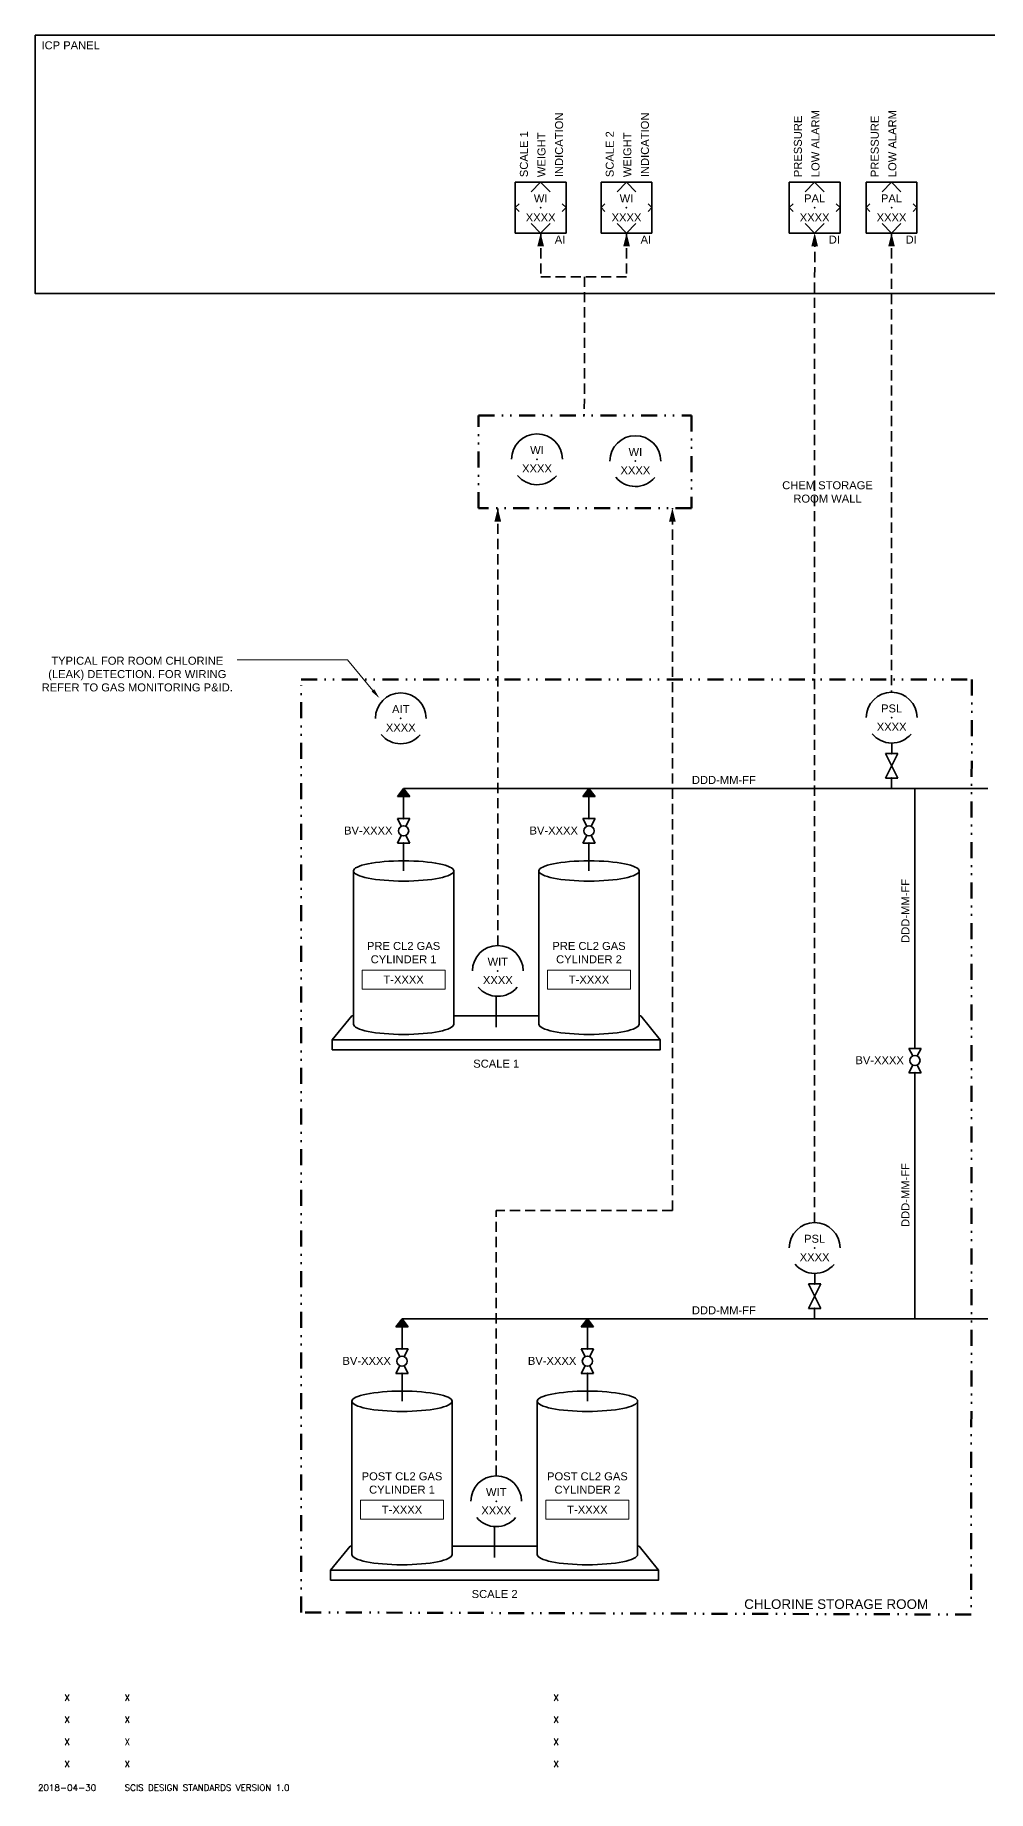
# Paper-space layout '07-Typical Chlorinators - A1 Sheet' of a CAD drawing. Extents: x 49 to 818, y 22 to 571.
# Drawn here: x 49 to 347, y 22 to 571 of the extents above; entities that cross this region are included whole.
import ezdxf
from ezdxf.enums import TextEntityAlignment as Align

# ---------------------------------------------------------------- set-up
doc = ezdxf.new("R2010")
doc.units = 0
doc.linetypes.add('DIVIDE', pattern=[1.25, 0.5, -0.25, 0, -0.25, 0, -0.25])
doc.linetypes.add('HIDDEN2', pattern=[4.7625, 3.175, -1.5875])
doc.layers.add('BOR-A1', color=7, linetype='Continuous')
for name, color, linetype, lineweight in [('D-EQPM', 4, 'Continuous', 35), ('D-EQPM-EXIT', 252, 'Continuous', 35), ('D-MINOR', 4, 'Continuous', 35), ('D-VALV', 4, 'Continuous', 35), ('N-ANNO-TEXT', 3, 'Continuous', 18), ('N-DBOX', 5, 'DIVIDE', 50), ('N-INST', 4, 'Continuous', 35), ('N-SGNL-ELEC', 4, 'HIDDEN2', 35)]:
    doc.layers.add(name, color=color, linetype=linetype, lineweight=lineweight)
doc.styles.add('_CGS_2-5_NOTES', font='arial.ttf', dxfattribs={"height": 2.5})
doc.styles.add('_CGS_2-5_SYMBOL', font='arial.ttf', dxfattribs={"height": 2.5})
doc.styles.add('STD2-0', font='simplex.shx', dxfattribs={"height": 2})

# ---------------------------------------------------------------- blocks, each defined once
blk = doc.blocks.new('_N_INST_FIELD_OP ACCESS')
for start, end in [(0, 180), (219.6995, 319.7606)]:
    blk.add_arc((0, 0), 7.94, start, end)
blk.add_point((0, 0))
at = {"style": '_CGS_2-5_SYMBOL'}
blk.add_attdef('ABB', (4.41, 8.76), '', height=2.5, dxfattribs=at)
for tag, p in [('TAG', (0, 1.63)), ('NO', (0, -4.12))]:
    blk.add_attdef(tag, text='', height=2.5, dxfattribs=at).set_placement(p, align=Align.CENTER)
blk = doc.blocks.new('_D_VALVE_BALL - NORMALLY OPEN')
for p, q in [((2.39, 0.71), (0, 1.9)), ((0, 1.9), (0, -1.9)), ((5.23, 0.71), (7.62, 1.9)), ((7.62, 1.9), (7.62, -1.9)), ((0, -1.9), (2.39, -0.71)), ((7.62, -1.9), (5.23, -0.71))]:
    blk.add_line(p, q)
blk.add_circle((3.81, 0), 1.59)
for p in [(0, 0), (7.62, 0)]:
    blk.add_point(p)
blk = doc.blocks.new('_D_VALVE_GATE')
for p, q in [((7.62, -1.905), (0, 1.905)), ((0, 1.905), (0, -1.905)), ((0, -1.905), (7.62, 1.905)), ((7.62, 1.905), (7.62, -1.905))]:
    blk.add_line(p, q)
for p in [(0, 0), (3.81, 0), (7.62, 0)]:
    blk.add_point(p)
blk = doc.blocks.new('_N_PLC_FIELD_OP ACCESS')
for p, q in [((-7.94, 15.87), (7.94, 15.87)), ((-7.94, 0), (-7.94, 15.87)), ((0, 15.87), (-2.96, 12.91)), ((2.96, 12.91), (0, 15.87)), ((7.94, 0), (7.94, 15.87)), ((-6.76, 9.11), (-7.94, 7.94)), ((-7.94, 7.94), (-6.76, 6.76)), ((7.94, 7.94), (6.76, 9.11)), ((6.76, 6.76), (7.94, 7.94)), ((7.94, 0), (-7.94, 0)), ((-2.96, 2.96), (0, 0)), ((0, 0), (2.96, 2.96))]:
    blk.add_line(p, q)
blk.add_point((0, 7.94))
at = {"style": '_CGS_2-5_SYMBOL'}
for tag, p in [('DESCRIPTION1', (-3.99, 16.48)), ('DESCRIPTION2', (1.51, 16.48)), ('DESCRIPTION3', (7.01, 16.48))]:
    blk.add_attdef(tag, p, '', height=2.5, rotation=90, dxfattribs=at)
for tag, p in [('TAG', (0, 9.57)), ('NO', (0, 3.62))]:
    blk.add_attdef(tag, text='', height=2.5, dxfattribs=at).set_placement(p, align=Align.CENTER)
blk.add_attdef('ABB', (4.41, -3.31), '', height=2.5, dxfattribs=at)
blk = doc.blocks.new('CGS A1 REV ATT')
at = {"layer": 'BOR-A1', "color": 1, "style": 'STD2-0'}
for tag, p in [('R5-DATE', (58.99, 50.62)), ('R5-BY', (211.87, 50.62)), ('R4-DATE', (58.99, 43.7)), ('R4-BY', (211.87, 43.7)), ('R3-DATE', (58.99, 36.78)), ('R3-BY', (211.87, 36.78)), ('R2-DATE', (58.99, 29.86)), ('R2-BY', (211.87, 29.86)), ('R1-DATE', (58.99, 22.46)), ('R1-BY', (211.87, 22.46))]:
    blk.add_attdef(tag, text='', height=2, dxfattribs=at).set_placement(p, align=Align.CENTER)
for tag, p in [('R5-DESC', (76.99, 50.62)), ('R4-DESC', (76.99, 43.7)), ('R3-DESC', (76.99, 36.78)), ('R2-DESC', (76.99, 29.86)), ('R1-DESC', (76.99, 22.46))]:
    blk.add_attdef(tag, p, '', height=2, dxfattribs=at)

psp = doc.layouts.new('07-Typical Chlorinators - A1 Sheet')

# ---------------------------------------------------------------- linework, layer by layer
at = {"layer": 'D-EQPM'}
for p, q in [((141.38, 91.44), (147.46, 98.91)), ((179.37, 98.91), (205.95, 98.91)), ((243.88, 91.44), (237.79, 98.91))]:
    psp.add_line(p, q, dxfattribs=at)
psp.add_lwpolyline([(141.38, 91.44), (243.88, 91.44), (243.88, 88.31), (141.38, 88.31)], close=True, dxfattribs=at)
at = {"layer": 'D-EQPM-EXIT'}
for p, q in [((141.88, 257.12), (147.96, 264.59)), ((147.96, 264.59), (148.49, 264.59)), ((147.46, 98.91), (147.99, 98.91)), ((237.79, 98.91), (237.26, 98.91))]:
    psp.add_line(p, q, dxfattribs=at)
at = {"layer": 'D-MINOR'}
for p, q in [((316.74, 346.51), (316.75, 349.81)), ((164.18, 326.2), (164.18, 335.58)), ((164.18, 335.58), (346.82, 335.58)), ((222.13, 326.2), (222.13, 335.58)), ((324.02, 335.58), (324.02, 254.44)), ((164.18, 309.85), (164.18, 318.58)), ((222.13, 309.85), (222.13, 318.58)), ((324.02, 246.82), (324.02, 169.9)), ((292.67, 180.83), (292.68, 184.14)), ((292.64, 169.9), (292.65, 173.21)), ((163.68, 169.9), (346.82, 169.9)), ((163.68, 160.52), (163.68, 169.9)), ((221.63, 160.52), (221.63, 169.9)), ((163.68, 144.18), (163.68, 152.9)), ((221.63, 144.18), (221.63, 152.9))]:
    psp.add_line(p, q, dxfattribs=at)
at = {"layer": 'D-MINOR', "ltscale": 0.001}
for p, q in [((162.23, 333.1), (164.18, 335.58)), ((164.18, 335.58), (166.13, 333.1)), ((220.18, 333.1), (222.13, 335.58)), ((222.13, 335.58), (224.08, 333.1)), ((166.13, 333.1), (162.23, 333.1)), ((224.08, 333.1), (220.18, 333.1)), ((161.73, 167.42), (163.68, 169.9)), ((165.63, 167.42), (161.73, 167.42)), ((163.68, 169.9), (165.63, 167.42)), ((219.69, 167.42), (221.63, 169.9)), ((223.58, 167.42), (219.69, 167.42)), ((221.63, 169.9), (223.58, 167.42))]:
    psp.add_line(p, q, dxfattribs=at)
at = {"layer": 'D-MINOR', "ltscale": 10}
psp.add_line((316.73, 338.89), (316.73, 335.58), dxfattribs=at)
at = {"layer": 'D-MINOR', "ltscale": 0.1, "extrusion": (0, 0, -1)}
for points in [[(-166.13, 333.1), (-162.23, 333.1), (-164.18, 335.58)], [(-224.08, 333.1), (-220.18, 333.1), (-222.13, 335.58)], [(-165.63, 167.42), (-161.73, 167.42), (-163.68, 169.9)], [(-223.58, 167.42), (-219.69, 167.42), (-221.63, 169.9)]]:
    psp.add_solid(points, dxfattribs=at)
at = {"layer": 'N-ANNO-TEXT', "ltscale": 0.75, "flags": 128}
psp.add_lwpolyline([(112.16, 375.83), (146.62, 375.83), (154.58, 366.28)], dxfattribs=at)
at = {"layer": 'N-ANNO-TEXT', "color": 4}
for points in [[(177.18, 272.91), (151.18, 272.91), (151.18, 278.91), (177.18, 278.91)], [(235.13, 272.91), (209.13, 272.91), (209.13, 278.91), (235.13, 278.91)], [(176.68, 107.33), (150.68, 107.33), (150.68, 113.33), (176.68, 113.33)], [(234.63, 107.33), (208.63, 107.33), (208.63, 113.33), (234.63, 113.33)]]:
    psp.add_lwpolyline(points, close=True, dxfattribs=at)
at = {"layer": 'N-ANNO-TEXT', "ltscale": 0.75}
psp.add_solid([(155.01, 366.64), (156.61, 363.84), (154.15, 365.92)], dxfattribs=at)
at = {"layer": 'N-DBOX', "ltscale": 10}
for points in [[(187.63, 452.11), (254.19, 452.11), (254.19, 423.18), (187.63, 423.18)], [(132.18, 369.7), (341.76, 369.7), (341.61, 77.56), (132.18, 78.23)]]:
    psp.add_lwpolyline(points, close=True, dxfattribs=at)
at = {"layer": 'N-INST'}
for p, q in [((193.12, 270.7), (193.13, 261.09)), ((179.87, 264.59), (206.45, 264.59)), ((238.29, 264.59), (237.76, 264.59)), ((244.38, 257.12), (238.29, 264.59)), ((192.62, 105.03), (192.63, 95.41))]:
    psp.add_line(p, q, dxfattribs=at)
for points in [[(48.99, 570.97), (816, 570.97), (816, 490.3), (48.99, 490.3)], [(141.88, 257.12), (244.38, 257.12), (244.38, 253.99), (141.88, 253.99)]]:
    psp.add_lwpolyline(points, close=True, dxfattribs=at)
for points in [[(148.49, 309.85), (148.49, 261.96)], [(179.87, 261.96), (179.87, 309.85)], [(206.45, 309.85), (206.45, 261.96)], [(237.82, 261.96), (237.82, 309.85)], [(147.99, 144.18), (147.99, 96.28)], [(179.37, 96.28), (179.37, 144.18)], [(205.95, 144.18), (205.95, 96.28)], [(237.32, 96.28), (237.32, 144.18)]]:
    psp.add_lwpolyline(points, dxfattribs=at)
at = {"layer": 'N-INST', "extrusion": (0, 0, -1)}
for centre in [(164.18, 309.85), (222.13, 309.85), (163.68, 144.18), (221.63, 144.18)]:
    psp.add_ellipse(centre, major_axis=(15.69, 0), ratio=0.202122, dxfattribs=at)
at = {"layer": 'N-INST'}
for centre in [(164.18, 261.96), (222.13, 261.96), (163.68, 96.28), (221.63, 96.28)]:
    psp.add_ellipse(centre, major_axis=(15.69, 0), ratio=0.202122, start_param=3.141593, end_param=6.283185, dxfattribs=at)
at = {"layer": 'N-SGNL-ELEC'}
for p, q in [((207.03, 509.15), (207.03, 495.46)), ((233.87, 509.15), (233.87, 495.46)), ((292.66, 200.01), (292.67, 509.15)), ((316.7, 509.15), (316.7, 365.69)), ((233.87, 495.46), (207.03, 495.46)), ((220.69, 495.46), (220.67, 452.11)), ((193.63, 286.56), (193.63, 423.18)), ((248.2, 203.78), (248.2, 423.18)), ((193.13, 120.89), (193.13, 203.78)), ((248.2, 203.78), (193.13, 203.78))]:
    psp.add_line(p, q, dxfattribs=at)
at = {"layer": 'N-SGNL-ELEC', "linetype": 'Continuous'}
for points in [[(207.03, 509.15, 0, 2.1, 0), (207.03, 504.95, 2.1, 2.1, 0)], [(233.87, 509.15, 0, 2.1, 0), (233.87, 504.95, 2.1, 2.1, 0)], [(292.67, 509.15, 0, 2.1, 0), (292.67, 504.95, 2.1, 2.1, 0)], [(316.7, 509.15, 0, 2.1, 0), (316.7, 504.95, 2.1, 2.1, 0)], [(193.63, 423.18, 0, 2.1, 0), (193.63, 418.98, 2.1, 2.1, 0)], [(248.2, 423.18, 0, 2.1, 0), (248.2, 418.98, 2.1, 2.1, 0)]]:
    psp.add_lwpolyline(points, format="xyseb", dxfattribs=at)

# ---------------------------------------------------------------- block references
psp.add_blockref('CGS A1 REV ATT', (0, 0)).add_auto_attribs({'R1-DATE': '2018-04-30', 'R1-DESC': 'SCIS DESIGN STANDARDS VERSION 1.0', 'R2-DATE': 'X', 'R2-DESC': 'X', 'R2-BY': 'X', 'R3-DATE': 'X', 'R3-DESC': 'X', 'R3-BY': 'X', 'R4-DATE': 'X', 'R4-DESC': 'X', 'R4-BY': 'X', 'R5-DATE': 'X', 'R5-DESC': 'X', 'R5-BY': 'X'})
at = {"layer": 'D-VALV', "xscale": -1, "rotation": 270}
for p in [(316.73, 338.89), (292.66, 173.21)]:
    psp.add_blockref('_D_VALVE_GATE', p, dxfattribs=at)
at = {"layer": 'D-VALV', "ltscale": 0.0508, "rotation": 90}
for p in [(164.18, 318.58), (222.13, 318.58), (324.02, 246.82), (163.68, 152.9), (221.63, 152.9)]:
    psp.add_blockref('_D_VALVE_BALL - NORMALLY OPEN', p, dxfattribs=at)
at = {"layer": 'N-INST'}
for name, p, values in [('_N_PLC_FIELD_OP ACCESS', (207.02, 509.15), {'DESCRIPTION3': ' INDICATION', 'DESCRIPTION2': ' WEIGHT', 'DESCRIPTION1': ' SCALE 1', 'TAG': 'WI', 'NO': 'XXXX', 'ABB': 'AI'}), ('_N_PLC_FIELD_OP ACCESS', (233.85, 509.15), {'DESCRIPTION3': ' INDICATION', 'DESCRIPTION2': ' WEIGHT', 'DESCRIPTION1': ' SCALE 2', 'TAG': 'WI', 'NO': 'XXXX', 'ABB': 'AI'}), ('_N_PLC_FIELD_OP ACCESS', (292.66, 509.15), {'DESCRIPTION2': ' LOW ALARM', 'DESCRIPTION1': ' PRESSURE', 'TAG': 'PAL', 'NO': 'XXXX', 'ABB': 'DI'}), ('_N_PLC_FIELD_OP ACCESS', (316.69, 509.15), {'DESCRIPTION2': ' LOW ALARM', 'DESCRIPTION1': ' PRESSURE', 'TAG': 'PAL', 'NO': 'XXXX', 'ABB': 'DI'}), ('_N_INST_FIELD_OP ACCESS', (205.87, 438.46), {'NO': 'XXXX', 'TAG': 'WI'}), ('_N_INST_FIELD_OP ACCESS', (236.63, 437.9), {'NO': 'XXXX', 'TAG': 'WI'}), ('_N_INST_FIELD_OP ACCESS', (163.29, 357.53), {'NO': 'XXXX', 'TAG': 'AIT'}), ('_N_INST_FIELD_OP ACCESS', (316.73, 357.75), {'NO': 'XXXX', 'TAG': 'PSL'}), ('_N_INST_FIELD_OP ACCESS', (193.63, 278.63), {'NO': 'XXXX', 'TAG': 'WIT'}), ('_N_INST_FIELD_OP ACCESS', (292.66, 192.07), {'NO': 'XXXX', 'TAG': 'PSL'}), ('_N_INST_FIELD_OP ACCESS', (193.13, 112.95), {'NO': 'XXXX', 'TAG': 'WIT'})]:
    psp.add_blockref(name, p, dxfattribs=at).add_auto_attribs(values)

# ---------------------------------------------------------------- texts
at = {"layer": 'N-ANNO-TEXT', "color": 4, "style": '_CGS_2-5_NOTES'}
for p in [(164.18, 274.66), (222.13, 274.66), (163.68, 109.08), (221.63, 109.08)]:
    psp.add_text('T-XXXX', height=2.5, dxfattribs=at).set_placement(p, align=Align.CENTER)
at = {"layer": 'N-ANNO-TEXT', "char_height": 2.5, "style": '_CGS_2-5_NOTES'}
for s, insert, width, attachment_point in [('ICP PANEL', (50.99, 569.04), 103.4701, 1), ('DDD-MM-FF', (254.3, 339.53), 42.0547, 1), ('BV-XXXX', (153.14, 323.74), 42.0547, 2), ('BV-XXXX', (211.1, 323.74), 42.0547, 2), ('SCALE 1', (193.13, 249.63), 31.3759, 5), ('BV-XXXX', (312.98, 251.98), 42.0547, 2), ('DDD-MM-FF', (254.3, 173.85), 42.0547, 1), ('BV-XXXX', (152.64, 158.06), 42.0547, 2), ('BV-XXXX', (210.6, 158.06), 42.0547, 2), ('SCALE 2', (192.63, 83.95), 31.3759, 5)]:
    psp.add_mtext(s, dxfattribs=dict(at, insert=insert, width=width, attachment_point=attachment_point))
at = {"layer": 'N-ANNO-TEXT', "ltscale": 0.75, "attachment_point": 8, "style": '_CGS_2-5_NOTES'}
for s, insert, char_height, width in [('CHEM STORAGE\\PROOM WALL', (296.68, 424.89), 2.5, 79.6106), ('TYPICAL FOR ROOM CHLORINE\\P(LEAK) DETECTION. FOR WIRING REFER TO GAS MONITORING P&ID.', (80.93, 365.91), 2.5, 59.6501), ('CHLORINE STORAGE ROOM', (299.39, 79.27), 3, 79.6106)]:
    psp.add_mtext(s, dxfattribs=dict(at, insert=insert, char_height=char_height, width=width))
at = {"layer": 'N-ANNO-TEXT', "char_height": 2.5, "width": 42.0547, "attachment_point": 3, "rotation": 90, "style": '_CGS_2-5_NOTES'}
for insert in [(319.78, 307.36), (319.78, 218.6)]:
    psp.add_mtext('DDD-MM-FF', dxfattribs=dict(at, insert=insert))
at = {"layer": 'N-ANNO-TEXT', "ltscale": 20, "char_height": 2.5, "width": 31.3759, "attachment_point": 5, "style": '_CGS_2-5_NOTES'}
for s, insert in [('PRE CL2 GAS\\PCYLINDER 1', (164.18, 284.32)), ('PRE CL2 GAS\\PCYLINDER 2', (222.13, 284.32)), ('POST CL2 GAS\\PCYLINDER 1', (163.68, 118.64)), ('POST CL2 GAS\\PCYLINDER 2', (221.63, 118.64))]:
    psp.add_mtext(s, dxfattribs=dict(at, insert=insert))

doc.saveas('drawing.dxf')
